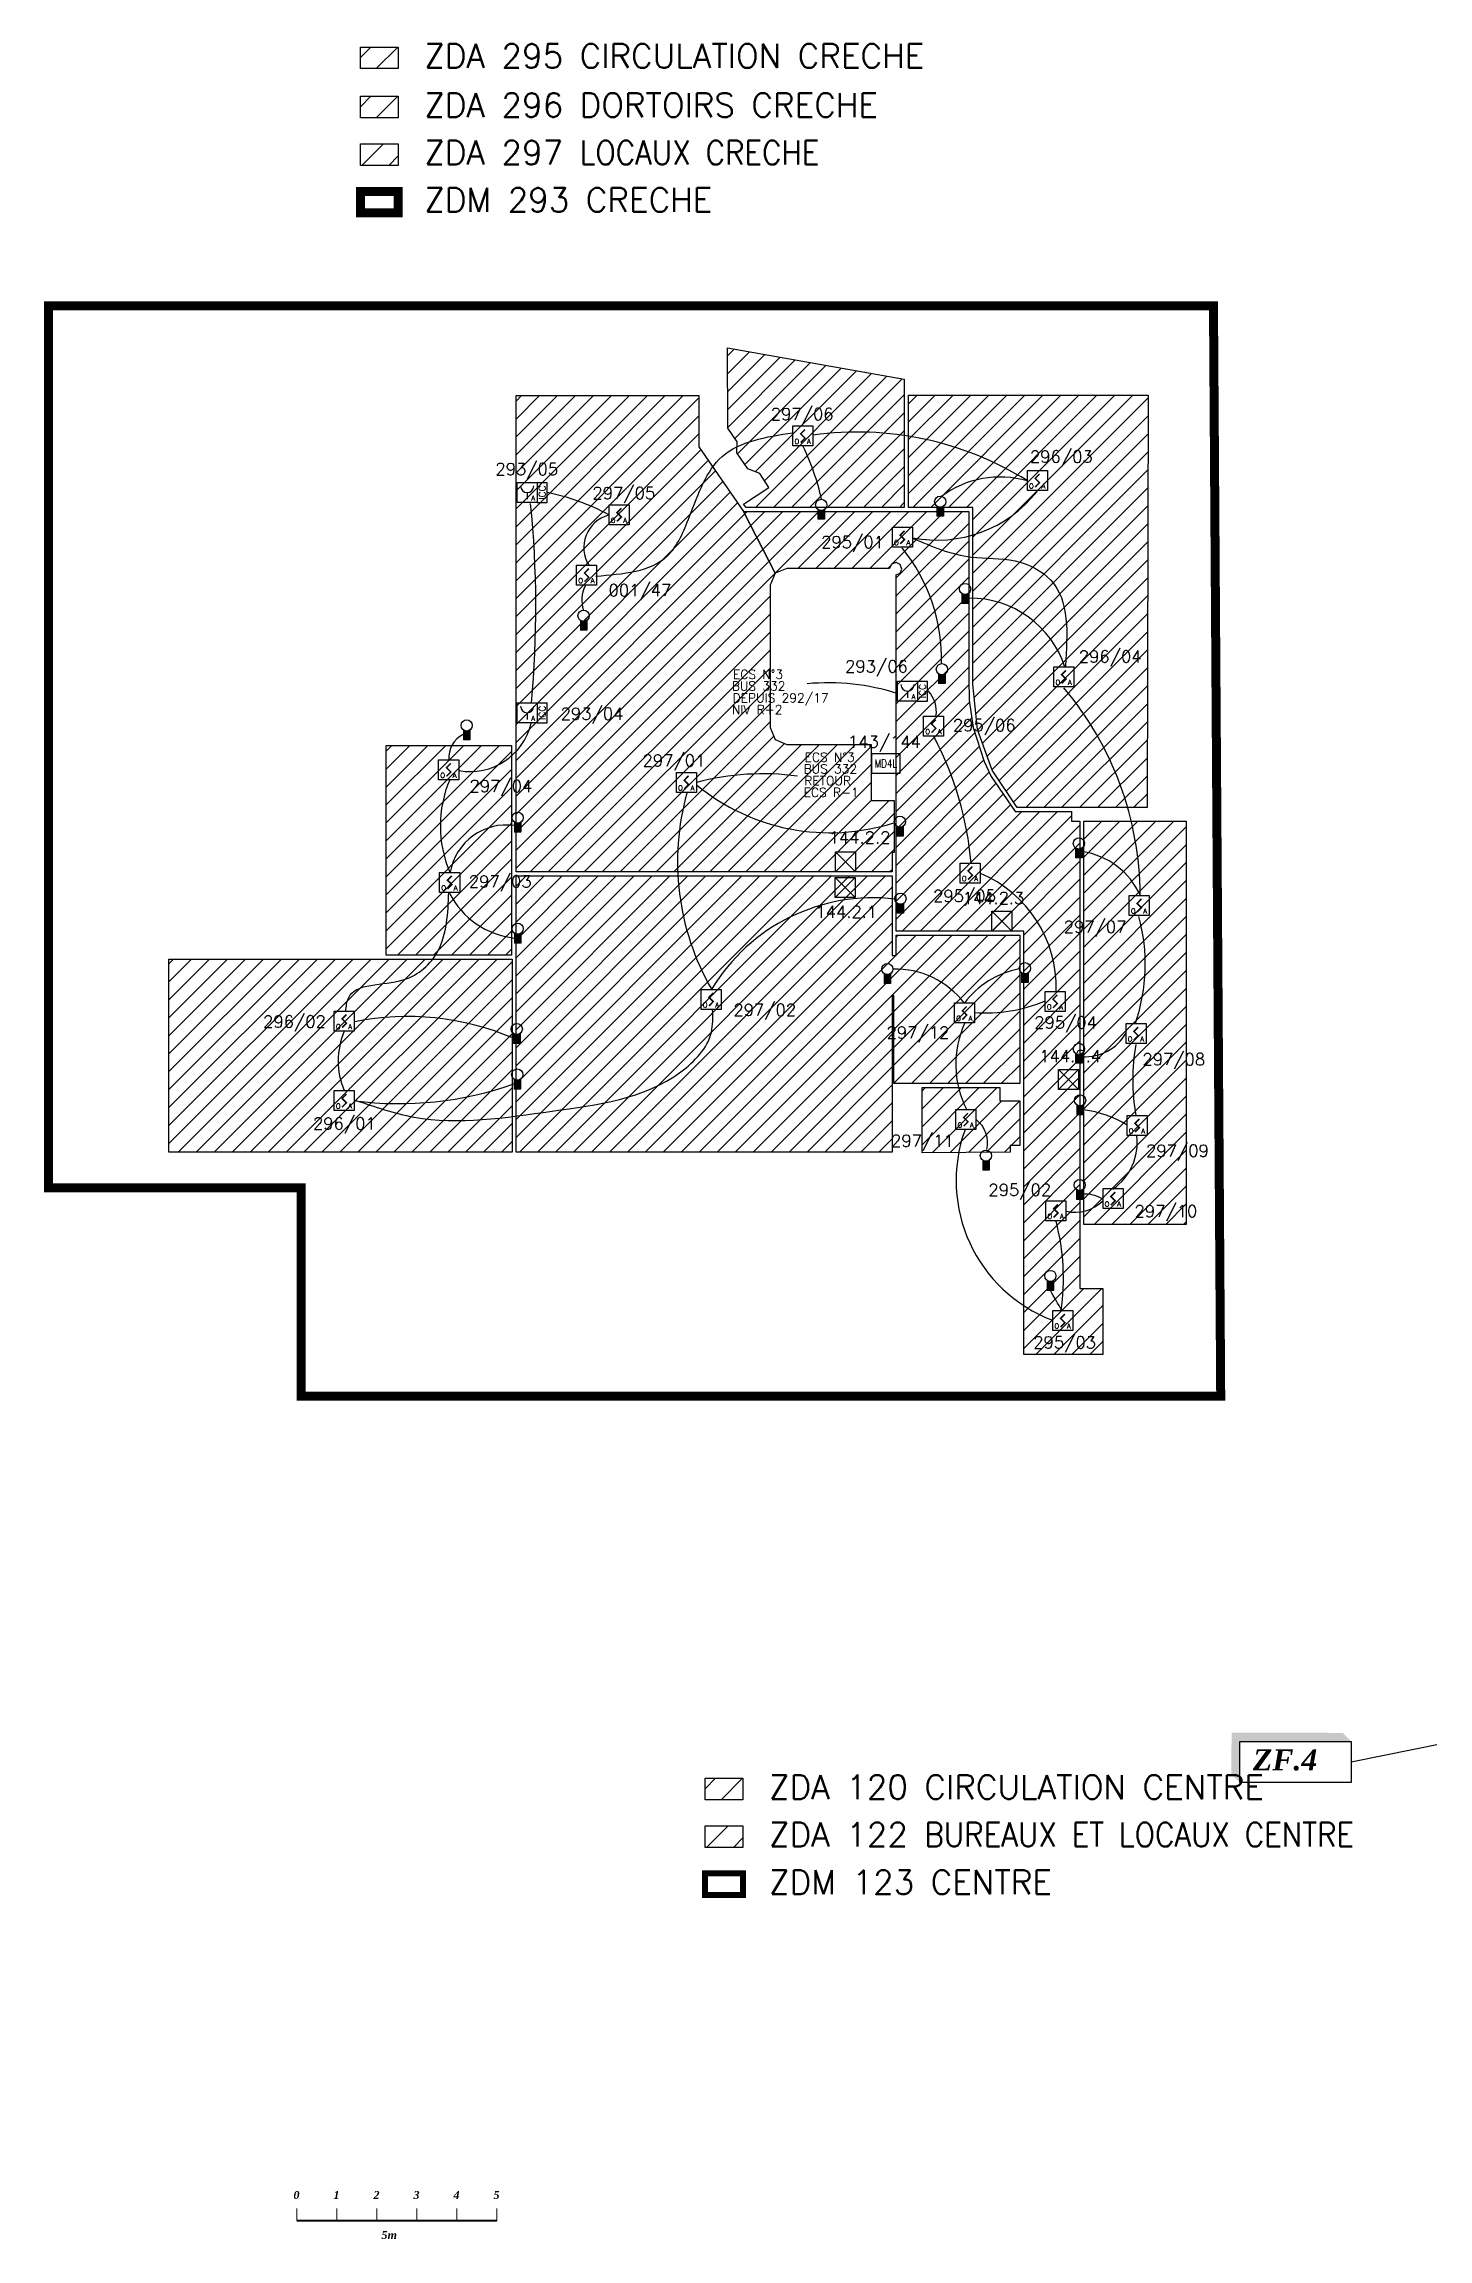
# Model space of a CAD drawing. Header units: millimetres. Extents: x 107 to 210, y 0 to 81.
# Drawn here: x 106.9 to 141.5, y 11.4 to 66.3 of the extents above; entities that cross this region are included whole.
import ezdxf
from ezdxf.enums import TextEntityAlignment as Align

# ---------------------------------------------------------------- set-up
doc = ezdxf.new("R2010")
doc.units = ezdxf.units.MM
doc.linetypes.add('CONTINU', pattern=[0])
for name, color, linetype in [('ATEIS MISE EN SECURITE', 7, 'Continuous'), ('ATEIS ZONES MES', 7, 'Continuous'), ('JCC-ADRESSAGE', 6, 'Continuous'), ('JCC-ALARME GENERALE SELECTIVE', 3, 'Continuous'), ('JCC-DECLENCHEUR MANUEL AVEC ISOLATEUR', 5, 'Continuous'), ('JCC-FILERIE SDI', 6, 'Continuous'), ('JCC-INDICATEUR ACTION', 1, 'Continuous'), ('JCC-OPTIQUE_A', 1, 'Continuous'), ('JCC-UAE-SDI', 7, 'Continuous'), ('JCC-ZONING ZDA-ZDM', 5, 'Continuous')]:
    doc.layers.add(name, color=color, linetype=linetype)
doc.styles.add('ROMANC9', font='')
doc.styles.get("Standard").update_dxf_attribs({"font": 'romans.shx'})
doc.styles.add('TEXTE', font='romans.shx')
doc.styles.get('ROMANC9').set_extended_font_data('Times New Roman', italic=True, bold=True)
pattern_1 = [(45, (142.98477, 5.70822), (-0.2245064, 0.2245064), [])]
pattern_2 = [(45, (143.08978, 5.6988), (-0.2245064, 0.2245064), [])]

# ---------------------------------------------------------------- blocks, each defined once
blk = doc.blocks.new('ECHELLE')
at = {"linetype": 'Continuous', "lineweight": 20}
for p, q in [((0, 3), (0, 0)), ((10, 0), (10, 3)), ((20, 0), (20, 3)), ((30, 0), (30, 3)), ((40, 0), (40, 3)), ((50, 0), (50, 3))]:
    blk.add_line(p, q, dxfattribs=at)
at = {"linetype": 'Continuous', "lineweight": 20, "const_width": 0.5, "flags": 128}
blk.add_lwpolyline([(0, 0), (50, 0)], dxfattribs=at)
at = {"linetype": 'Continuous', "style": 'ROMANC9'}
for s, p in [('0', (-0.83, 5.42)), ('1', (9.17, 5.42)), ('2', (19.17, 5.42)), ('3', (29.17, 5.42)), ('4', (39.17, 5.42)), ('5', (49.17, 5.42)), ('5m', (21.17, -4.58))]:
    blk.add_text(s, height=2, dxfattribs=at).set_placement(p)
blk = doc.blocks.new('optique_a')
at = {"layer": 'JCC-OPTIQUE_A', "color": 0}
blk.add_lwpolyline([(-2.5, 2.5), (2.5, 2.5), (2.5, -2.5), (-2.5, -2.5)], close=True, dxfattribs=at)
at = {"layer": 'JCC-OPTIQUE_A', "color": 0, "const_width": 0.385}
blk.add_lwpolyline([(0.54, 1.63), (-0.54, 0.54), (0.54, -0.54), (-0.54, -1.63)], dxfattribs=at)
at = {"layer": 'JCC-ADRESSAGE', "style": 'TEXTE'}
blk.add_attdef('ADRESSE', text='', height=3, dxfattribs=at).set_placement((0, 5), align=Align.MIDDLE)
at = {"layer": 'JCC-OPTIQUE_A', "color": 0}
for s, p in [('O', (-1.5, -2)), ('A', (1.5, -2))]:
    blk.add_text(s, height=1.25, dxfattribs=at).set_placement(p, align=Align.CENTER)
blk = doc.blocks.new('indicateur action')
at = {"layer": 'JCC-INDICATEUR ACTION'}
blk.add_hatch(color=0, dxfattribs=at).paths.add_polyline_path([(0.8, -0.05, -0.315344), (-0.8, -0.05), (-0.8, -2.5), (0.8, -2.5)])
at = {"layer": 'JCC-INDICATEUR ACTION', "color": 0}
for p, q in [((-0.8, -0.05), (-0.8, -2.5)), ((0.8, -2.5), (-0.8, -2.5)), ((0.8, -0.05), (0.8, -2.5))]:
    blk.add_line(p, q, dxfattribs=at)
blk.add_circle((0, 1.1), 1.4, dxfattribs=at)
at = {"layer": 'JCC-ADRESSAGE', "style": 'TEXTE'}
blk.add_attdef('ADRESSE', text='', height=3, dxfattribs=at).set_placement((0, 5), align=Align.MIDDLE)
blk = doc.blocks.new('déclencheur manuel avec isolateur')
at = {"layer": 'JCC-DECLENCHEUR MANUEL AVEC ISOLATEUR', "color": 0}
for p, q in [((2.5, 2.5), (5.02, 2.5)), ((5.02, -2.5), (5.02, 2.5)), ((0, 0), (0, -1.66)), ((2.5, -2.5), (5.02, -2.5))]:
    blk.add_line(p, q, dxfattribs=at)
blk.add_lwpolyline([(-2.5, 2.5), (2.5, 2.5), (2.5, -2.5), (-2.5, -2.5)], close=True, dxfattribs=at)
blk.add_arc((0, 1.66), 1.66, 180, 0, dxfattribs=at)
at = {"layer": 'JCC-ADRESSAGE', "style": 'TEXTE'}
blk.add_attdef('ADRESSE', text='', height=3, dxfattribs=at).set_placement((0, 5), align=Align.MIDDLE)
at = {"layer": 'JCC-DECLENCHEUR MANUEL AVEC ISOLATEUR', "color": 0}
blk.add_text('ICC', height=1.668, rotation=90, dxfattribs=at).set_placement((3.76, 0), align=Align.MIDDLE_CENTER)
blk.add_text('A', height=1.25, dxfattribs=at).set_placement((1.5, -2), align=Align.CENTER)
blk = doc.blocks.new('alarme générale selective')
at = {"layer": 'JCC-ALARME GENERALE SELECTIVE', "color": 0}
for p, q in [((2.5, -2.5), (-2.5, 2.5)), ((-2.5, -2.5), (2.5, 2.5))]:
    blk.add_line(p, q, dxfattribs=at)
blk.add_lwpolyline([(-2.5, 2.5), (2.5, 2.5), (2.5, -2.5), (-2.5, -2.5)], close=True, dxfattribs=at)
at = {"layer": 'JCC-ADRESSAGE', "style": 'TEXTE'}
blk.add_attdef('ADRESSE', text='', height=3, dxfattribs=at).set_placement((0, 5), align=Align.MIDDLE)
blk = doc.blocks.new('A$C25E82A9F')
at = {"color": 1}
for p, q in [((0, 0.5), (0.7, 0.5)), ((0, 0), (0, 0.5)), ((0.7, 0.5), (0.7, 0)), ((0.7, 0), (0, 0))]:
    blk.add_line(p, q, dxfattribs=at)
at = {"color": 1, "width": 0.8}
blk.add_text('MD4L', height=0.2, dxfattribs=at).set_placement((0.35, 0.25), align=Align.MIDDLE_CENTER)

msp = doc.modelspace()

# ---------------------------------------------------------------- hatches: boundary and pattern name
at = {"layer": 'JCC-ZONING ZDA-ZDM', "true_color": 0x991b1e}
h = msp.add_hatch(dxfattribs=at)
h.set_pattern_fill('ANSI31', color=244, scale=0.15, style=0)
h.set_pattern_definition([(45, (115.4861, 50.4046), (-0.33676, 0.33676), [])])
h.paths.add_polyline_path([(114.843, 66.187), (115.789, 66.187), (115.789, 65.65), (114.843, 65.65)])
at = {"layer": 'JCC-ZONING ZDA-ZDM', "true_color": 0xffa912}
h = msp.add_hatch(dxfattribs=at)
h.set_pattern_fill('ANSI31', color=40, scale=0.15, style=0)
h.set_pattern_definition([(45, (115.4861, 49.1762), (-0.33676, 0.33676), [])])
h.paths.add_polyline_path([(114.843, 64.958), (115.789, 64.958), (115.789, 64.421), (114.843, 64.421)])
at = {"layer": 'JCC-ZONING ZDA-ZDM', "true_color": 0xc8c92d}
h = msp.add_hatch(dxfattribs=at)
h.set_pattern_fill('ANSI31', color=52, scale=0.15, style=0)
h.set_pattern_definition([(45, (115.4861, 50.36646), (-0.33676, 0.33676), [])])
h.paths.add_polyline_path([(114.843, 63.768), (115.789, 63.768), (115.789, 63.231), (114.843, 63.231)])
h = msp.add_hatch(dxfattribs=at)
h.set_pattern_fill('ANSI31', color=52, scale=0.1, style=0)
h.set_pattern_definition(pattern_2)
h.paths.add_polyline_path([(124.019, 58.668), (128.433, 57.886), (128.433, 54.682), (124.486, 54.682), (124.417, 54.765), (125.049, 55.183), (124.822, 55.526), (124.527, 55.643), (124.253, 56.047), (124.26, 56.322), (124.026, 56.665)])
h = msp.add_hatch(dxfattribs=at)
h.set_pattern_fill('ANSI31', color=52, scale=0.1, style=0)
h.set_pattern_definition(pattern_1)
edge = h.paths.add_edge_path()
edge.add_line((118.733, 45.571), (118.734, 57.478))
edge.add_line((118.734, 57.478), (123.305, 57.478))
edge.add_line((123.305, 57.478), (123.305, 56.196))
edge.add_line((123.305, 56.196), (124.419, 54.581))
edge.add_line((124.419, 54.581), (125.205, 53.035))
edge.add_line((125.205, 53.035), (125.082, 52.738))
edge.add_line((125.082, 52.738), (125.082, 49.18))
edge.add_line((125.082, 49.18), (125.205, 48.882))
edge.add_line((125.205, 48.882), (125.503, 48.758))
edge.add_line((125.503, 48.758), (127.612, 48.758))
edge.add_line((127.612, 48.758), (127.612, 47.358))
edge.add_line((127.612, 47.358), (128.182, 47.358))
edge.add_line((128.182, 47.358), (128.182, 46.058))
edge.add_line((128.182, 46.058), (128.132, 46.058))
edge.add_line((128.132, 46.058), (128.132, 45.571))
edge.add_line((128.132, 45.571), (118.733, 45.571))
at = {"layer": 'JCC-ZONING ZDA-ZDM', "true_color": 0xffa912}
h = msp.add_hatch(dxfattribs=at)
h.set_pattern_fill('ANSI31', color=40, scale=0.1, style=0)
h.set_pattern_definition(pattern_1)
h.paths.add_polyline_path([(128.545, 57.484), (134.532, 57.484), (134.503, 47.178), (131.255, 47.178), (130.635, 48.118), (130.269, 49.133), (130.145, 50.261), (130.145, 54.681), (128.545, 54.681)])
at = {"layer": 'JCC-ZONING ZDA-ZDM', "true_color": 0x991b1e}
h = msp.add_hatch(dxfattribs=at)
h.set_pattern_fill('ANSI31', color=244, scale=0.1, style=0)
h.set_pattern_definition(pattern_1)
h.paths.add_polyline_path([(131.423, 33.51), (131.423, 44.092), (128.232, 44.092), (128.232, 52.994), (128.33, 53.037), (128.378, 53.141), (128.333, 53.258), (128.234, 53.304), (128.12, 53.264), (128.069, 53.158), (125.503, 53.158), (125.205, 53.035), (124.419, 54.581), (125.865, 54.581), (130.045, 54.581), (130.045, 50.804), (130.045, 50.401), (130.057, 49.865), (130.156, 49.18), (130.429, 48.329), (130.61, 47.952), (131.211, 47.078), (132.615, 47.078), (132.615, 46.838), (132.825, 46.838), (132.825, 35.16), (133.395, 35.16), (133.395, 33.51)])
at = {"layer": 'JCC-ZONING ZDA-ZDM', "true_color": 0xc8c92d}
h = msp.add_hatch(dxfattribs=at)
h.set_pattern_fill('ANSI31', color=52, scale=0.1, style=0)
h.set_pattern_definition(pattern_2)
h.paths.add_polyline_path([(115.487, 48.732), (118.622, 48.732), (118.622, 43.489), (115.487, 43.489)])
h = msp.add_hatch(dxfattribs=at)
h.set_pattern_fill('ANSI31', color=52, scale=0.1, style=0)
h.set_pattern_definition(pattern_1)
h.paths.add_polyline_path([(135.484, 46.838), (135.483, 36.755), (132.921, 36.762), (132.925, 46.838)])
h = msp.add_hatch(dxfattribs=at)
h.set_pattern_fill('ANSI31', color=52, scale=0.1, style=0)
h.set_pattern_definition(pattern_1)
edge = h.paths.add_edge_path()
edge.add_line((118.733, 45.471), (128.132, 45.471))
edge.add_line((128.132, 45.471), (128.132, 43.482))
edge.add_line((128.132, 43.482), (128.232, 43.482))
edge.add_line((128.232, 43.482), (128.232, 43.992))
edge.add_line((128.232, 43.992), (131.323, 43.992))
edge.add_line((131.323, 43.992), (131.323, 40.281))
edge.add_line((131.323, 40.281), (128.173, 40.281))
edge.add_line((128.173, 40.281), (128.173, 42.481))
edge.add_line((128.173, 42.481), (128.132, 42.481))
edge.add_line((128.132, 42.481), (128.132, 38.569))
edge.add_line((128.132, 38.569), (118.733, 38.569))
edge.add_line((118.733, 38.569), (118.733, 45.471))
at = {"layer": 'JCC-ZONING ZDA-ZDM', "true_color": 0xffa912}
h = msp.add_hatch(dxfattribs=at)
h.set_pattern_fill('ANSI31', color=40, scale=0.1, style=0)
h.set_pattern_definition(pattern_1)
h.paths.add_polyline_path([(110.054, 43.394), (118.633, 43.394), (118.633, 38.569), (110.054, 38.569)])
at = {"layer": 'JCC-ZONING ZDA-ZDM', "true_color": 0xc8c92d}
h = msp.add_hatch(dxfattribs=at)
h.set_pattern_fill('ANSI31', color=52, scale=0.1, style=0)
h.set_pattern_definition(pattern_1)
h.paths.add_polyline_path([(128.882, 38.549), (128.882, 40.181), (130.823, 40.181), (130.823, 39.847), (131.323, 39.847), (131.323, 38.734), (131.083, 38.734), (131.083, 38.569)])
at = {"layer": 'JCC-ZONING ZDA-ZDM'}
h = msp.add_hatch(dxfattribs=at)
h.set_pattern_fill('ANSI31', color=113, scale=0.15, style=0)
h.set_pattern_definition([(45, (124.1029, 7.13537), (-0.33676, 0.33676), [])])
h.paths.add_polyline_path([(123.459, 22.918), (124.405, 22.918), (124.405, 22.38), (123.459, 22.38)])
h = msp.add_hatch(dxfattribs=at)
h.set_pattern_fill('ANSI31', color=201, scale=0.15, style=0)
h.set_pattern_definition([(45, (124.1029, 8.32565), (-0.33676, 0.33676), [])])
h.paths.add_polyline_path([(123.459, 21.727), (124.405, 21.727), (124.405, 21.19), (123.459, 21.19)])

# ---------------------------------------------------------------- linework, layer by layer
at = {"layer": 'ATEIS ZONES MES', "color": 1}
msp.add_line((139.603, 23.325), (149.316, 25.294), dxfattribs=at)
at = {"layer": 'ATEIS ZONES MES', "color": 1, "linetype": 'CONTINU'}
msp.add_lwpolyline([(136.823, 22.815), (136.823, 23.838), (139.603, 23.837), (139.603, 22.813)], close=True, dxfattribs=at)
for points in [[(136.614, 24.054), (136.613, 23.025), (136.823, 23.844)], [(136.613, 23.025), (136.823, 22.815), (136.823, 23.844)], [(139.393, 24.052), (136.614, 24.054), (136.823, 23.844)], [(136.823, 23.844), (139.603, 23.842), (139.393, 24.052)]]:
    msp.add_solid(points, dxfattribs=at)
at = {"layer": 'JCC-OPTIQUE_A', "color": 5, "linetype": 'CONTINU'}
for centre, radius, start, end in [((127.261, 48.53), 8.034, 58.1167, 97.8685), ((120.31, 53.514), 6.212, 12.7725, 25.6564), ((130.825, 52.993), 2.448, 73.7803, 126.6667), ((118.347, 49.44), 5.735, 61.8613, 78.2001), ((129.25, 57.049), 3.185, 258.9952, 321.8287), ((92.789, 52.174), 26.438, 354.8299, 5.6612), ((121.262, 53.677), 0.839, 105.184, 211.6912), ((124.973, 50.903), 4.391, 358.3262, 39.0979), ((121.173, 52.367), 0.798, 153.5559, 198.935), ((130.08, 49.921), 2.492, 17.9025, 90.591), ((126.53, 44.496), 5.801, 72.6502, 95.1213), ((128.52, 49.591), 0.718, 349.8812, 44.6261), ((126.234, 44.947), 8.099, 0.3593, 40.1537), ((117.694, 48.434), 0.641, 116.1044, 185.6495), ((117.58, 49.656), 1.577, 259.9873, 346.5691), ((121.772, 45.059), 8.367, 5.0316, 27.6637), ((119.804, 46.721), 2.963, 157.0475, 202.9525), ((124.902, 41.483), 6.54, 82.414, 104.6744), ((126.574, 51.775), 5.225, 230.4295, 287.8065), ((129.164, 45.828), 6.396, 164.4414, 209.8498), ((118.491, 45.323), 1.421, 81.8148, 170.283), ((132.604, 44.198), 1.901, 24.2932, 81.5145), ((118.917, 45.977), 2.072, 206.9732, 263.6379), ((129.135, 42.677), 3.101, 358.5757, 67.1688), ((127.661, 40.214), 4.71, 83.3968, 149.0724), ((129.989, 43.26), 4.471, 340.7839, 15.5181), ((128.205, 40.961), 2.184, 37.5084, 91.42), ((131.704, 40.982), 2.199, 100.4086, 143.4654), ((130.468, 45.894), 3.846, 265.7981, 292.886), ((116.019, 35.221), 6.735, 66.8575, 101.2765), ((132.189, 40.761), 2.467, 155.1616, 207.3387), ((116.171, 40.843), 1.884, 156.6592, 203.0195), ((132.955, 42.131), 1.181, 266.6064, 330), ((139.421, 40.371), 5.274, 170.3122, 189.6878), ((115.81, 48.336), 8.557, 262.5611, 289.5747), ((132.575, 36.94), 2.707, 58.1554, 82.7391), ((133.465, 37.855), 3.733, 160.0987, 249.2704), ((129.789, 38.8), 0.729, 346.5155, 52.7562), ((132.852, 38.803), 1.407, 304.4744, 7.086), ((132.706, 38.043), 0.98, 257.1974, 314.6706), ((132.966, 36.731), 0.788, 57.0662, 94.5226), ((126.646, 35.393), 5.768, 352.0832, 14.5255), ((87.34, 9.186), 51.713, 29.4422, 30.0847)]:
    msp.add_arc(centre, radius, start, end, dxfattribs=at)
for points, knots in [([(120.73, 52.964), (121.414, 53.018), (122.516, 53.105), (123.156, 54.636), (123.707, 56.24), (124.984, 56.444), (125.65, 56.55)], [0, 0, 0, 0, 1.854077, 2.98633, 4.695026, 6.55664, 6.55664, 6.55664, 6.55664]), ([(128.642, 53.912), (129.125, 53.707), (129.952, 53.356), (131.182, 53.453), (132.594, 52.733), (132.516, 51.535), (132.462, 50.717)], [0, 0, 0, 0, 1.543837, 2.642524, 3.655396, 5.830557, 5.830557, 5.830557, 5.830557]), ([(114.478, 42.087), (114.49, 42.206), (114.554, 42.836), (115.934, 42.644), (116.992, 43.627), (117.031, 44.535), (117.053, 45.054)], [0, 0, 0, 0, 0.335757, 1.782605, 2.900856, 4.39409, 4.39409, 4.39409, 4.39409]), ([(114.71, 39.867), (115.197, 39.7), (116.785, 39.157), (119.601, 39.613), (122.332, 39.932), (123.669, 41.318), (123.652, 41.936), (123.646, 42.131)], [0, 0, 0, 0, 1.531435, 4.986425, 8.352334, 9.597088, 10.169304, 10.169304, 10.169304, 10.169304])]:
    msp.add_open_spline(points, degree=3, knots=knots, dxfattribs=at)
at = {"layer": 'JCC-ZONING ZDA-ZDM', "color": 244, "true_color": 0x991b1e}
msp.add_lwpolyline([(114.843, 66.187), (115.789, 66.187), (115.789, 65.65), (114.843, 65.65)], close=True, dxfattribs=at)
at = {"layer": 'JCC-ZONING ZDA-ZDM', "color": 40, "true_color": 0xffa912}
for points in [[(114.843, 64.958), (115.789, 64.958), (115.789, 64.421), (114.843, 64.421)], [(110.054, 43.394), (118.633, 43.394), (118.633, 38.569), (110.054, 38.569)]]:
    msp.add_lwpolyline(points, close=True, dxfattribs=at)
at = {"layer": 'JCC-ZONING ZDA-ZDM', "color": 52, "true_color": 0xc8c92d}
for points in [[(114.843, 63.768), (115.789, 63.768), (115.789, 63.231), (114.843, 63.231)], [(115.487, 48.732), (118.622, 48.732), (118.622, 43.489), (115.487, 43.489)]]:
    msp.add_lwpolyline(points, close=True, dxfattribs=at)
at = {"layer": 'JCC-ZONING ZDA-ZDM', "color": 152, "true_color": 0x2776bb, "const_width": 0.225}
msp.add_lwpolyline([(114.843, 62.578), (115.789, 62.578), (115.789, 62.041), (114.843, 62.041)], close=True, dxfattribs=at)
msp.add_lwpolyline([(113.365, 32.467), (136.344, 32.467), (136.163, 59.721), (107.046, 59.721), (107.046, 37.678), (113.365, 37.678), (113.365, 32.467)], dxfattribs=at)
at = {"layer": 'JCC-ZONING ZDA-ZDM', "color": 52, "true_color": 0xc8c92d}
for points in [[(124.019, 58.668), (128.433, 57.886), (128.433, 54.682), (124.486, 54.682), (124.417, 54.765), (125.049, 55.183), (124.822, 55.526), (124.527, 55.643), (124.253, 56.047), (124.26, 56.322), (124.026, 56.665), (124.019, 58.668)], [(118.733, 45.571), (118.734, 57.478), (123.305, 57.478), (123.305, 56.196), (124.419, 54.581), (125.205, 53.035), (125.082, 52.738), (125.082, 49.18), (125.205, 48.882), (125.503, 48.758), (127.612, 48.758), (127.612, 47.358), (128.182, 47.358), (128.182, 46.058), (128.132, 46.058), (128.132, 45.571), (118.733, 45.571)], [(135.484, 46.838), (135.483, 36.755), (132.921, 36.762), (132.925, 46.838), (135.484, 46.838)], [(118.733, 45.471), (128.132, 45.471), (128.132, 43.482), (128.232, 43.482), (128.232, 43.992), (131.323, 43.992), (131.323, 40.281), (128.173, 40.281), (128.173, 42.481), (128.132, 42.481), (128.132, 38.569), (118.733, 38.569), (118.733, 45.471)], [(128.882, 38.549), (128.882, 40.181), (130.823, 40.181), (130.823, 39.847), (131.323, 39.847), (131.323, 38.734), (131.083, 38.734), (131.083, 38.569), (128.882, 38.549)]]:
    msp.add_lwpolyline(points, dxfattribs=at)
at = {"layer": 'JCC-ZONING ZDA-ZDM', "color": 40, "true_color": 0xffa912}
msp.add_lwpolyline([(128.545, 57.484), (134.532, 57.484), (134.503, 47.178), (131.255, 47.178), (130.635, 48.118), (130.269, 49.133), (130.145, 50.261), (130.145, 54.681), (128.545, 54.681), (128.545, 57.484)], dxfattribs=at)
at = {"layer": 'JCC-ZONING ZDA-ZDM', "color": 244, "true_color": 0x991b1e}
msp.add_lwpolyline([(131.423, 33.51), (131.423, 44.092), (128.232, 44.092), (128.232, 52.994), (128.33, 53.037), (128.378, 53.141), (128.333, 53.258), (128.234, 53.304), (128.12, 53.264), (128.069, 53.158), (125.503, 53.158), (125.205, 53.035), (124.419, 54.581), (125.865, 54.581), (130.045, 54.581), (130.045, 50.804), (130.045, 50.401), (130.057, 49.865), (130.156, 49.18), (130.429, 48.329), (130.61, 47.952), (131.211, 47.078), (132.615, 47.078), (132.615, 46.838), (132.825, 46.838), (132.825, 35.16), (133.395, 35.16), (133.395, 33.51), (131.423, 33.51)], dxfattribs=at)
at = {"layer": 'JCC-ZONING ZDA-ZDM', "color": 113}
msp.add_lwpolyline([(123.459, 22.918), (124.405, 22.918), (124.405, 22.38), (123.459, 22.38)], close=True, dxfattribs=at)
at = {"layer": 'JCC-ZONING ZDA-ZDM', "color": 201}
msp.add_lwpolyline([(123.459, 21.727), (124.405, 21.727), (124.405, 21.19), (123.459, 21.19)], close=True, dxfattribs=at)
at = {"layer": 'JCC-ZONING ZDA-ZDM', "color": 17, "const_width": 0.15}
msp.add_lwpolyline([(123.459, 20.537), (124.405, 20.537), (124.405, 20), (123.459, 20)], close=True, dxfattribs=at)

# ---------------------------------------------------------------- block references
at = {"xscale": 0.1, "yscale": 0.1, "zscale": 0.1}
msp.add_blockref('ECHELLE', (113.253, 11.859), dxfattribs=at)
at = {"layer": 'ATEIS MISE EN SECURITE', "color": 0, "linetype": 'ByBlock'}
msp.add_blockref('A$C25E82A9F', (127.626, 48.032), dxfattribs=at)
at = {"layer": 'JCC-ALARME GENERALE SELECTIVE', "lineweight": 0}
ref = msp.add_blockref('alarme générale selective', (126.967, 45.825), dxfattribs=dict(at, xscale=0.1000000000000014, yscale=0.1000000000000014))
ref.add_attrib('ADRESSE', '144.2.2', dxfattribs={"layer": 'JCC-ADRESSAGE', "height": 0.3, "style": 'TEXTE'}).set_placement((127.318, 46.431), align=Align.MIDDLE)
ref = msp.add_blockref('alarme générale selective', (126.961, 45.181), dxfattribs=dict(at, xscale=0.1000000000000014, yscale=0.1000000000000014))
ref.add_attrib('ADRESSE', '144.2.1', dxfattribs={"layer": 'JCC-ADRESSAGE', "height": 0.3, "style": 'TEXTE'}).set_placement((126.987, 44.573), align=Align.MIDDLE)
ref = msp.add_blockref('alarme générale selective', (130.87, 44.342), dxfattribs=dict(at, xscale=0.1000000000000014, yscale=0.1000000000000014))
ref.add_attrib('ADRESSE', '144.2.3', dxfattribs={"layer": 'JCC-ADRESSAGE', "height": 0.3, "style": 'TEXTE'}).set_placement((130.665, 44.918), align=Align.MIDDLE)
ref = msp.add_blockref('alarme générale selective', (132.538, 40.384), dxfattribs=dict(at, xscale=0.1000000000000014, yscale=0.1000000000000014))
ref.add_attrib('ADRESSE', '144.2.4', dxfattribs={"layer": 'JCC-ADRESSAGE', "height": 0.3, "style": 'TEXTE'}).set_placement((132.582, 40.968), align=Align.MIDDLE)
at = {"layer": 'JCC-DECLENCHEUR MANUEL AVEC ISOLATEUR'}
ref = msp.add_blockref('déclencheur manuel avec isolateur', (119.011, 55.052), dxfattribs=dict(at, xscale=0.1000000000000014, yscale=0.1000000000000014))
ref.add_attrib('ADRESSE', '293/05', dxfattribs={"layer": 'JCC-ADRESSAGE', "height": 0.3, "style": 'TEXTE'}).set_placement((119.001, 55.619), align=Align.MIDDLE)
ref = msp.add_blockref('déclencheur manuel avec isolateur', (128.517, 50.091), dxfattribs=dict(at, xscale=0.1000000000000014, yscale=0.1000000000000014))
ref.add_attrib('ADRESSE', '293/06', dxfattribs={"layer": 'JCC-ADRESSAGE', "height": 0.3, "style": 'TEXTE'}).set_placement((127.741, 50.686), align=Align.MIDDLE)
ref = msp.add_blockref('déclencheur manuel avec isolateur', (119.011, 49.548), dxfattribs=dict(at, xscale=0.1000000000000014, yscale=0.1000000000000014))
ref.add_attrib('ADRESSE', '293/04', dxfattribs={"layer": 'JCC-ADRESSAGE', "height": 0.3, "style": 'TEXTE'}).set_placement((120.632, 49.503), align=Align.MIDDLE)
at = {"layer": 'JCC-INDICATEUR ACTION', "lineweight": 0, "xscale": 0.1000000000000014, "yscale": 0.1000000000000014}
for p in [(126.359, 54.634), (129.333, 54.716), (129.955, 52.534), (120.421, 51.864), (129.375, 50.528), (117.498, 49.123), (118.774, 46.817), (128.326, 46.718), (132.799, 46.172), (128.339, 44.791), (118.774, 44.041), (128.013, 43.033), (131.449, 43.054), (118.752, 41.534), (132.799, 41.038), (118.762, 40.395), (132.83, 39.751), (130.475, 38.369), (132.82, 37.635), (132.087, 35.362)]:
    msp.add_blockref('indicateur action', p, dxfattribs=at)
at = {"layer": 'JCC-OPTIQUE_A', "lineweight": 0}
ref = msp.add_blockref('optique_a', (125.902, 56.467), dxfattribs=dict(at, xscale=0.1000000000000014, yscale=0.1000000000000014))
ref.add_attrib('ADRESSE', '297/06', dxfattribs={"layer": 'JCC-ADRESSAGE', "height": 0.3, "style": 'TEXTE'}).set_placement((125.884, 56.993), align=Align.MIDDLE)
ref = msp.add_blockref('optique_a', (131.762, 55.354), dxfattribs=dict(at, xscale=0.1000000000000014, yscale=0.1000000000000014))
ref.add_attrib('ADRESSE', '296/03', dxfattribs={"layer": 'JCC-ADRESSAGE', "height": 0.3, "style": 'TEXTE'}).set_placement((132.361, 55.929), align=Align.MIDDLE)
ref = msp.add_blockref('optique_a', (121.31, 54.497), dxfattribs=dict(at, xscale=0.1000000000000014, yscale=0.1000000000000014))
ref.add_attrib('ADRESSE', '297/05', dxfattribs={"layer": 'JCC-ADRESSAGE', "height": 0.3, "style": 'TEXTE'}).set_placement((121.426, 55.019), align=Align.MIDDLE)
ref = msp.add_blockref('optique_a', (128.388, 53.935), dxfattribs=dict(at, xscale=0.1000000000000014, yscale=0.1000000000000014))
ref.add_attrib('ADRESSE', '295/01', dxfattribs={"layer": 'JCC-ADRESSAGE', "height": 0.3, "style": 'TEXTE'}).set_placement((127.143, 53.794), align=Align.MIDDLE)
ref = msp.add_blockref('optique_a', (120.497, 52.989), dxfattribs=dict(at, xscale=0.1000000000000014, yscale=0.1000000000000014))
ref.add_attrib('ADRESSE', '001/47', dxfattribs={"layer": 'JCC-ADRESSAGE', "height": 0.3, "style": 'TEXTE'}).set_placement((121.829, 52.591), align=Align.MIDDLE)
ref = msp.add_blockref('optique_a', (132.424, 50.446), dxfattribs=dict(at, xscale=0.1000000000000014, yscale=0.1000000000000014))
ref.add_attrib('ADRESSE', '296/04', dxfattribs={"layer": 'JCC-ADRESSAGE', "height": 0.3, "style": 'TEXTE'}).set_placement((133.581, 50.933), align=Align.MIDDLE)
ref = msp.add_blockref('optique_a', (129.17, 49.214), dxfattribs=dict(at, xscale=0.1000000000000014, yscale=0.1000000000000014))
ref.add_attrib('ADRESSE', '295/06', dxfattribs={"layer": 'JCC-ADRESSAGE', "height": 0.3, "style": 'TEXTE'}).set_placement((130.434, 49.214), align=Align.MIDDLE)
ref = msp.add_blockref('optique_a', (117.049, 48.122), dxfattribs=dict(at, xscale=0.1000000000000014, yscale=0.1000000000000014))
ref.add_attrib('ADRESSE', '297/04', dxfattribs={"layer": 'JCC-ADRESSAGE', "height": 0.3, "style": 'TEXTE'}).set_placement((118.354, 47.696), align=Align.MIDDLE)
ref = msp.add_blockref('optique_a', (122.991, 47.81), dxfattribs=dict(at, xscale=0.1000000000000014, yscale=0.1000000000000014))
ref.add_attrib('ADRESSE', '297/01', dxfattribs={"layer": 'JCC-ADRESSAGE', "height": 0.3, "style": 'TEXTE'}).set_placement((122.68, 48.334), align=Align.MIDDLE)
ref = msp.add_blockref('optique_a', (117.074, 45.31), dxfattribs=dict(at, xscale=0.1000000000000014, yscale=0.1000000000000014))
ref.add_attrib('ADRESSE', '297/03', dxfattribs={"layer": 'JCC-ADRESSAGE', "height": 0.3, "style": 'TEXTE'}).set_placement((118.339, 45.31), align=Align.MIDDLE)
ref = msp.add_blockref('optique_a', (130.083, 45.542), dxfattribs=dict(at, xscale=0.1000000000000014, yscale=0.1000000000000014))
ref.add_attrib('ADRESSE', '295/05', dxfattribs={"layer": 'JCC-ADRESSAGE', "height": 0.3, "style": 'TEXTE'}).set_placement((129.941, 44.949), align=Align.MIDDLE)
ref = msp.add_blockref('optique_a', (134.308, 44.731), dxfattribs=dict(at, xscale=0.1000000000000014, yscale=0.1000000000000014))
ref.add_attrib('ADRESSE', '297/07', dxfattribs={"layer": 'JCC-ADRESSAGE', "height": 0.3, "style": 'TEXTE'}).set_placement((133.204, 44.178), align=Align.MIDDLE)
ref = msp.add_blockref('optique_a', (123.609, 42.384), dxfattribs=dict(at, xscale=0.1000000000000014, yscale=0.1000000000000014))
ref.add_attrib('ADRESSE', '297/02', dxfattribs={"layer": 'JCC-ADRESSAGE', "height": 0.3, "style": 'TEXTE'}).set_placement((124.948, 42.1), align=Align.MIDDLE)
ref = msp.add_blockref('optique_a', (129.943, 42.045), dxfattribs=dict(at, xscale=0.1000000000000014, yscale=0.1000000000000014))
ref.add_attrib('ADRESSE', '297/12', dxfattribs={"layer": 'JCC-ADRESSAGE', "height": 0.3, "style": 'TEXTE'}).set_placement((128.778, 41.534), align=Align.MIDDLE)
ref = msp.add_blockref('optique_a', (132.207, 42.336), dxfattribs=dict(at, xscale=0.1000000000000014, yscale=0.1000000000000014))
ref.add_attrib('ADRESSE', '295/04', dxfattribs={"layer": 'JCC-ADRESSAGE', "height": 0.3, "style": 'TEXTE'}).set_placement((132.468, 41.787), align=Align.MIDDLE)
ref = msp.add_blockref('optique_a', (114.44, 41.842), dxfattribs=dict(at, xscale=0.1000000000000014, yscale=0.1000000000000014))
ref.add_attrib('ADRESSE', '296/02', dxfattribs={"layer": 'JCC-ADRESSAGE', "height": 0.3, "style": 'TEXTE'}).set_placement((113.195, 41.807), align=Align.MIDDLE)
ref = msp.add_blockref('optique_a', (134.23, 41.531), dxfattribs=dict(at, xscale=0.1000000000000014, yscale=0.1000000000000014))
ref.add_attrib('ADRESSE', '297/08', dxfattribs={"layer": 'JCC-ADRESSAGE', "height": 0.3, "style": 'TEXTE'}).set_placement((135.171, 40.866), align=Align.MIDDLE)
ref = msp.add_blockref('optique_a', (114.44, 39.855), dxfattribs=dict(at, xscale=0.1000000000000014, yscale=0.1000000000000014))
ref.add_attrib('ADRESSE', '296/01', dxfattribs={"layer": 'JCC-ADRESSAGE', "height": 0.3, "style": 'TEXTE'}).set_placement((114.442, 39.261), align=Align.MIDDLE)
ref = msp.add_blockref('optique_a', (129.975, 39.379), dxfattribs=dict(at, xscale=0.1000000000000014, yscale=0.1000000000000014))
ref.add_attrib('ADRESSE', '297/11', dxfattribs={"layer": 'JCC-ADRESSAGE', "height": 0.3, "style": 'TEXTE'}).set_placement((128.89, 38.832), align=Align.MIDDLE)
ref = msp.add_blockref('optique_a', (134.256, 39.234), dxfattribs=dict(at, xscale=0.1000000000000014, yscale=0.1000000000000014))
ref.add_attrib('ADRESSE', '297/09', dxfattribs={"layer": 'JCC-ADRESSAGE', "height": 0.3, "style": 'TEXTE'}).set_placement((135.263, 38.581), align=Align.MIDDLE)
ref = msp.add_blockref('optique_a', (132.223, 37.098), dxfattribs=dict(at, xscale=0.1000000000000014, yscale=0.1000000000000014))
ref.add_attrib('ADRESSE', '295/02', dxfattribs={"layer": 'JCC-ADRESSAGE', "height": 0.3, "style": 'TEXTE'}).set_placement((131.322, 37.602), align=Align.MIDDLE)
ref = msp.add_blockref('optique_a', (133.653, 37.405), dxfattribs=dict(at, xscale=0.1000000000000014, yscale=0.1000000000000014))
ref.add_attrib('ADRESSE', '297/10', dxfattribs={"layer": 'JCC-ADRESSAGE', "height": 0.3, "style": 'TEXTE'}).set_placement((134.975, 37.07), align=Align.MIDDLE)
ref = msp.add_blockref('optique_a', (132.397, 34.357), dxfattribs=dict(at, xscale=0.1000000000000014, yscale=0.1000000000000014))
ref.add_attrib('ADRESSE', '295/03', dxfattribs={"layer": 'JCC-ADRESSAGE', "height": 0.3, "style": 'TEXTE'}).set_placement((132.444, 33.79), align=Align.MIDDLE)

# ---------------------------------------------------------------- texts
at = {"layer": 'ATEIS MISE EN SECURITE', "color": 6, "style": 'TEXTE'}
msp.add_attdef('143/144', text='', height=0.3, dxfattribs=at).set_placement((127.939, 48.805), align=Align.MIDDLE)
at = {"layer": 'ATEIS ZONES MES', "insert": (137.149, 23.639), "char_height": 0.525, "width": 10.93839, "attachment_point": 1, "rotation": 359.9802}
msp.add_mtext('{\\fTimes New Roman|b1|i1|c0|p18;ZF.4}', dxfattribs=at)
at = {"layer": 'JCC-FILERIE SDI', "color": 5}
for s, p in [('BUS 332', (124.125, 50.106)), ('DEPUIS 292/17', (124.144, 49.808)), ('NIV R+2', (124.127, 49.515)), ('BUS 332', (125.918, 48.035)), ('RETOUR', (125.937, 47.737)), ('ECS R-1', (125.92, 47.444))]:
    msp.add_text(s, height=0.225, dxfattribs=at).set_placement(p)
at = {"layer": 'JCC-UAE-SDI', "color": 5}
for p in [(124.152, 50.397), (125.945, 48.326)]:
    msp.add_text('ECS N°3', height=0.225, dxfattribs=at).set_placement(p)
at = {"layer": 'JCC-ZONING ZDA-ZDM', "color": 244, "true_color": 0x991b1e, "insert": (116.44, 66.267), "char_height": 0.6, "width": 18.5478, "attachment_point": 1}
msp.add_mtext('ZDA 295 CIRCULATION CRECHE', dxfattribs=at)
at = {"layer": 'JCC-ZONING ZDA-ZDM', "color": 40, "true_color": 0xffa912, "insert": (116.44, 65.039), "char_height": 0.6, "width": 18.5478, "attachment_point": 1}
msp.add_mtext('ZDA 296 DORTOIRS CRECHE', dxfattribs=at)
at = {"layer": 'JCC-ZONING ZDA-ZDM', "color": 52, "true_color": 0xc8c92d, "insert": (116.44, 63.849), "char_height": 0.6, "width": 18.5478, "attachment_point": 1}
msp.add_mtext('ZDA 297 {\\W0.9;LOCAUX CRECHE}', dxfattribs=at)
at = {"layer": 'JCC-ZONING ZDA-ZDM', "color": 152, "true_color": 0x2776bb, "insert": (116.44, 62.669), "char_height": 0.6, "width": 9.9415, "attachment_point": 1}
msp.add_mtext('ZDM 293 CRECHE ', dxfattribs=at)
at = {"layer": 'JCC-ZONING ZDA-ZDM', "color": 113, "insert": (125.057, 22.998), "char_height": 0.6, "width": 18.5478, "attachment_point": 1}
msp.add_mtext('ZDA 120 CIRCULATION CENTRE', dxfattribs=at)
at = {"layer": 'JCC-ZONING ZDA-ZDM', "color": 201, "insert": (125.057, 21.808), "char_height": 0.6, "width": 18.5478, "attachment_point": 1}
msp.add_mtext('ZDA 122 {\\W0.9;BUREAUX ET LOCAUX CENTRE}', dxfattribs=at)
at = {"layer": 'JCC-ZONING ZDA-ZDM', "color": 17, "insert": (125.057, 20.618), "char_height": 0.6, "width": 9.9415, "attachment_point": 1}
msp.add_mtext('ZDM 123 CENTRE ', dxfattribs=at)

doc.saveas('drawing.dxf')
